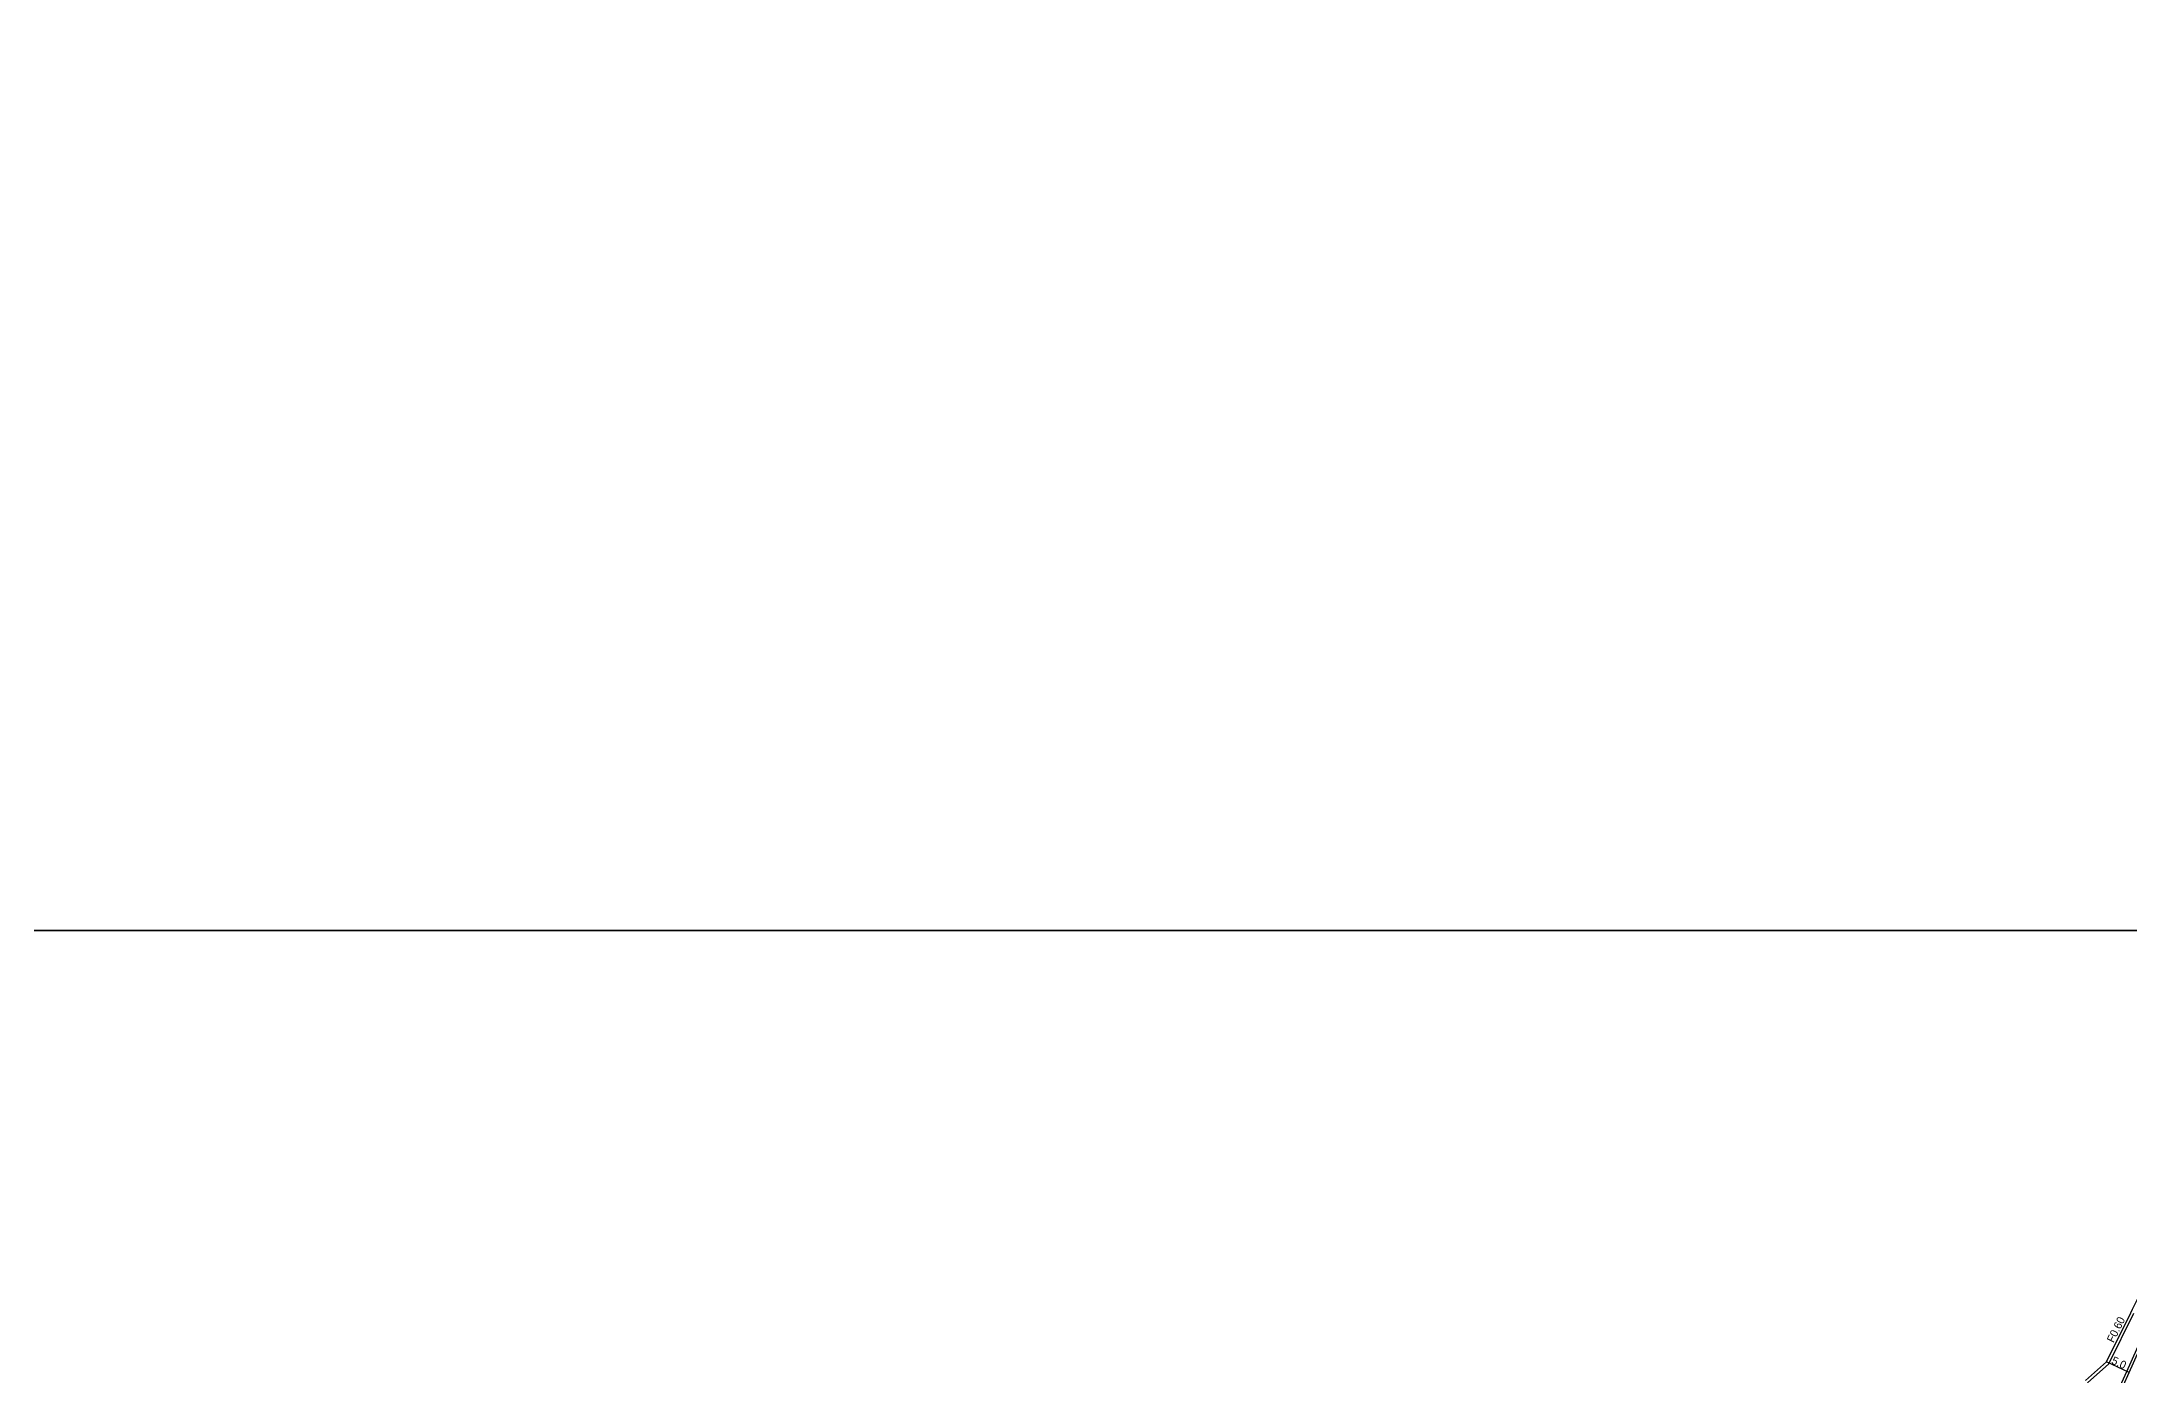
# Model space of a CAD drawing. Header units: metres. Extents: x -24000 to -20800, y -105000 to -102000.
# Drawn here: x -22333.6 to -21916.1, y -104488.9 to -104222.3 of the extents above; entities that cross this region are included whole.
import ezdxf

# ---------------------------------------------------------------- set-up
doc = ezdxf.new("R2010")
doc.units = ezdxf.units.M
doc.header["$LTSCALE"] = 2.5
for name, color, linetype in [('側溝・桝', 7, 'Continuous'), ('図郭', 7, 'Continuous'), ('幅員', 7, 'Continuous'), ('道路', 7, 'Continuous')]:
    doc.layers.add(name, color=color, linetype=linetype)
doc.styles.get("Standard").update_dxf_attribs({"font": ''})
doc.styles.get('Standard').set_extended_font_data('@MS PGothic')

msp = doc.modelspace()

# ---------------------------------------------------------------- linework, layer by layer
at = {"layer": '側溝・桝'}
for points in [[(-21935.74, -104515.26), (-21932.22, -104511.19), (-21926.85, -104505.74), (-21924.39, -104501.53), (-21918.89, -104493.18), (-21916.63, -104488.13), (-21912.64, -104479.21), (-21911.35, -104476.73)], [(-21924.47, -104490.39), (-21920.22, -104486.6), (-21915.2, -104476.48)]]:
    msp.add_lwpolyline(points, dxfattribs=at)
at = {"layer": '図郭'}
for points in [[(-22400, -103800), (-21600, -103800), (-21600, -104400), (-22400, -104400)], [(-22400, -104400), (-21600, -104400), (-21600, -105000), (-22400, -105000)]]:
    msp.add_lwpolyline(points, close=True, dxfattribs=at)
at = {"layer": '幅員'}
msp.add_lwpolyline([(-21916.17, -104488.33), (-21920.71, -104486.23)], dxfattribs=at)
at = {"layer": '道路'}
for points in [[(-21924.87, -104489.94), (-21920.71, -104486.23), (-21915.85, -104476.44), (-21915.49, -104475.71), (-21914.04, -104472.79), (-21912.64, -104466.59), (-21908.99, -104462.9), (-21908.15, -104462.05), (-21906.35, -104460.5), (-21904.58, -104459.25), (-21896.49, -104454.66), (-21890.88, -104451.09), (-21884.06, -104446.19), (-21874.84, -104437.95), (-21862.96, -104428.82), (-21850.15, -104419.63), (-21841.97, -104414.62), (-21833.59, -104409.2), (-21828.06, -104405.97), (-21827.37, -104405.57), (-21825.7, -104404.6), (-21818.01, -104400)], [(-21940.29, -104520.59), (-21935.38, -104515.6), (-21931.86, -104511.53), (-21926.45, -104506.05), (-21923.96, -104501.79), (-21918.45, -104493.42), (-21916.17, -104488.33), (-21912.19, -104479.43)]]:
    msp.add_lwpolyline(points, dxfattribs=at)

# ---------------------------------------------------------------- texts
at = {"layer": '側溝・桝'}
msp.add_text('F0.60', height=1.6, rotation=63.6112, dxfattribs=at).set_placement((-21919.29, -104482.53))
at = {"layer": '幅員'}
msp.add_text('5.0', height=1.6, rotation=335.1809, dxfattribs=at).set_placement((-21919.85, -104486.52))

doc.saveas('drawing.dxf')
